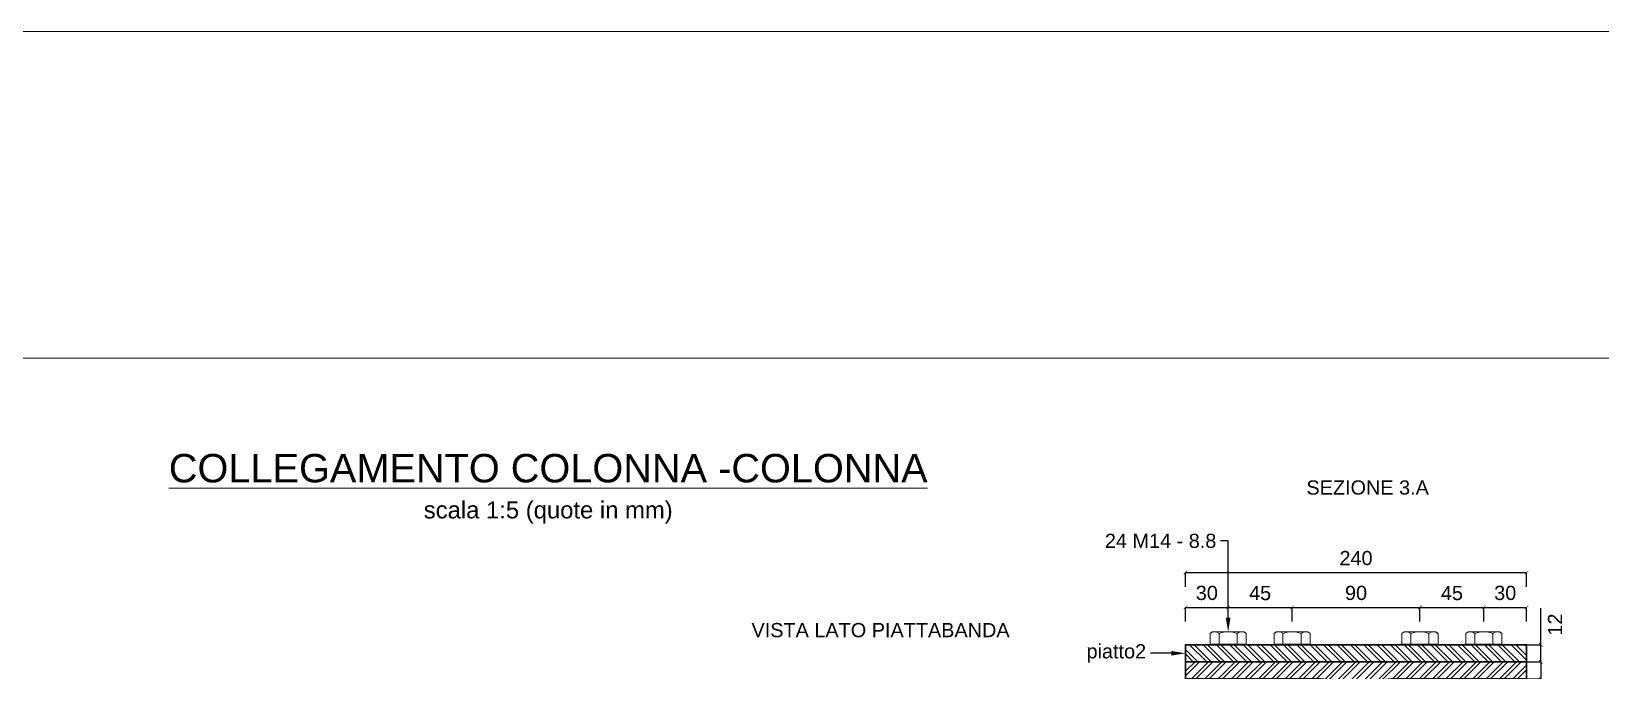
# Model space of a CAD drawing. Header units: millimetres. Extents: x 1415 to 3549, y 2194 to 4677.
# Drawn here: x 1783.43 to 1784.535, y 2313.97 to 2314.42 of the extents above; entities that cross this region are included whole.
import ezdxf
from ezdxf import colors
from ezdxf.entities.mleader import LeaderData, LeaderLine
from ezdxf.math import Vec2, Vec3

# ---------------------------------------------------------------- set-up
doc = ezdxf.new("R2010")
doc.units = ezdxf.units.MM
doc.linetypes.add('DASHDOT', pattern=[1, 0.5, -0.25, 0, -0.25])
doc.layers.get('0').update_dxf_attribs({"plot": 0})
for name, color, linetype, lineweight in [('bulloni', 170, 'Continuous', 15), ('Layer3', 7, 'Continuous', 15), ('Layer4', 7, 'Continuous', 15), ('quote', 252, 'Continuous', 5), ('sezionato particolari', 7, 'Continuous', 30)]:
    doc.layers.add(name, color=color, linetype=linetype, lineweight=lineweight)
doc.layers.add('retini', color=7, linetype='DASHDOT', lineweight=9, true_color=0x636466)
doc.styles.get("Standard").update_dxf_attribs({"font": 'arial.ttf'})
doc.dimstyles.new('quote acciaio', dxfattribs={"dimtxt": 0.01, "dimasz": 0.0025, "dimexe": 0, "dimexo": 0, "dimgap": 0.005, "dimtad": 2, "dimdec": 0, "dimlfac": 1000, "dimzin": 0, "dimdsep": 46, "dimtxsty": 'Standard', "dimblk": 'ARCHTICK', "dimcen": 0, "dimclre": 252, "dimadec": 0, "dimazin": 0, "dimtfac": 1, "dimtdec": 0, "dimtofl": 0, "dimtmove": 0, "dimatfit": 3, "dimfxl": 0.01, "dimfxlon": 1, "dimtolj": 1, "dimtzin": 0, "dimarcsym": 0})

# ---------------------------------------------------------------- blocks, each defined once
blk = doc.blocks.new('_ArchTick')
at = {"color": 0, "linetype": 'ByBlock', "const_width": 0.15}
blk.add_lwpolyline([(-0.5, -0.5), (0.5, 0.5)], dxfattribs=at)
blk = doc.blocks.new('*D599')
at = {"layer": 'Defpoints', "color": 0, "transparency": 16777216}
for p in [(1784.2726, 2314.0145), (1784.2426, 2313.9882), (1784.2726, 2313.9882)]:
    blk.add_point(p, dxfattribs=at)
at = {"layer": 'quote', "color": 252, "lineweight": -2, "transparency": 16777216}
for p, q in [((1784.2426, 2314.0045), (1784.2426, 2314.0145)), ((1784.2726, 2314.0045), (1784.2726, 2314.0145))]:
    blk.add_line(p, q, dxfattribs=at)
at = {"layer": 'quote', "color": 0, "linetype": 'Continuous', "lineweight": -2, "transparency": 16777216}
blk.add_line((1784.2426, 2314.0145), (1784.2726, 2314.0145), dxfattribs=at)
at = {"layer": 'quote', "color": 0, "lineweight": -2, "transparency": 16777216, "xscale": 0.0025, "yscale": 0.0025, "zscale": 0.0025, "rotation": 180}
blk.add_blockref('_ArchTick', (1784.2426, 2314.0145), dxfattribs=at)
at = {"layer": 'quote', "color": 0, "lineweight": -2, "transparency": 16777216, "xscale": 0.0025, "yscale": 0.0025, "zscale": 0.0025}
blk.add_blockref('_ArchTick', (1784.2726, 2314.0145), dxfattribs=at)
at = {"layer": 'quote', "color": 0, "transparency": 16777216, "insert": (1784.2576, 2314.0246), "char_height": 0.01, "attachment_point": 5}
blk.add_mtext('\\A1;30', dxfattribs=at)
blk = doc.blocks.new('*D600')
at = {"layer": 'Defpoints', "color": 0, "transparency": 16777216}
for p in [(1784.3176, 2314.0145), (1784.2726, 2313.9882), (1784.3176, 2313.9882)]:
    blk.add_point(p, dxfattribs=at)
at = {"layer": 'quote', "color": 252, "lineweight": -2, "transparency": 16777216}
for p, q in [((1784.2726, 2314.0045), (1784.2726, 2314.0145)), ((1784.3176, 2314.0045), (1784.3176, 2314.0145))]:
    blk.add_line(p, q, dxfattribs=at)
at = {"layer": 'quote', "color": 0, "linetype": 'Continuous', "lineweight": -2, "transparency": 16777216}
blk.add_line((1784.2726, 2314.0145), (1784.3176, 2314.0145), dxfattribs=at)
at = {"layer": 'quote', "color": 0, "lineweight": -2, "transparency": 16777216, "xscale": 0.0025, "yscale": 0.0025, "zscale": 0.0025, "rotation": 180}
blk.add_blockref('_ArchTick', (1784.2726, 2314.0145), dxfattribs=at)
at = {"layer": 'quote', "color": 0, "lineweight": -2, "transparency": 16777216, "xscale": 0.0025, "yscale": 0.0025, "zscale": 0.0025}
blk.add_blockref('_ArchTick', (1784.3176, 2314.0145), dxfattribs=at)
at = {"layer": 'quote', "color": 0, "transparency": 16777216, "insert": (1784.2951, 2314.0245), "char_height": 0.01, "attachment_point": 5}
blk.add_mtext('\\A1;45', dxfattribs=at)
blk = doc.blocks.new('*D601')
at = {"layer": 'Defpoints', "color": 0, "transparency": 16777216}
for p in [(1784.4076, 2314.0145), (1784.3176, 2313.9887), (1784.4076, 2313.9887)]:
    blk.add_point(p, dxfattribs=at)
at = {"layer": 'quote', "color": 252, "lineweight": -2, "transparency": 16777216}
for p, q in [((1784.3176, 2314.0045), (1784.3176, 2314.0145)), ((1784.4076, 2314.0045), (1784.4076, 2314.0145))]:
    blk.add_line(p, q, dxfattribs=at)
at = {"layer": 'quote', "color": 0, "linetype": 'Continuous', "lineweight": -2, "transparency": 16777216}
blk.add_line((1784.3176, 2314.0145), (1784.4076, 2314.0145), dxfattribs=at)
at = {"layer": 'quote', "color": 0, "lineweight": -2, "transparency": 16777216, "xscale": 0.0025, "yscale": 0.0025, "zscale": 0.0025, "rotation": 180}
blk.add_blockref('_ArchTick', (1784.3176, 2314.0145), dxfattribs=at)
at = {"layer": 'quote', "color": 0, "lineweight": -2, "transparency": 16777216, "xscale": 0.0025, "yscale": 0.0025, "zscale": 0.0025}
blk.add_blockref('_ArchTick', (1784.4076, 2314.0145), dxfattribs=at)
at = {"layer": 'quote', "color": 0, "transparency": 16777216, "insert": (1784.3626, 2314.0246), "char_height": 0.01, "attachment_point": 5}
blk.add_mtext('\\A1;90', dxfattribs=at)
blk = doc.blocks.new('*D602')
at = {"layer": 'Defpoints', "color": 0, "transparency": 16777216}
for p in [(1784.4526, 2314.0145), (1784.4076, 2313.9972), (1784.4526, 2313.9972)]:
    blk.add_point(p, dxfattribs=at)
at = {"layer": 'quote', "color": 252, "lineweight": -2, "transparency": 16777216}
for p, q in [((1784.4076, 2314.0045), (1784.4076, 2314.0145)), ((1784.4526, 2314.0045), (1784.4526, 2314.0145))]:
    blk.add_line(p, q, dxfattribs=at)
at = {"layer": 'quote', "color": 0, "linetype": 'Continuous', "lineweight": -2, "transparency": 16777216}
blk.add_line((1784.4076, 2314.0145), (1784.4526, 2314.0145), dxfattribs=at)
at = {"layer": 'quote', "color": 0, "lineweight": -2, "transparency": 16777216, "xscale": 0.0025, "yscale": 0.0025, "zscale": 0.0025, "rotation": 180}
blk.add_blockref('_ArchTick', (1784.4076, 2314.0145), dxfattribs=at)
at = {"layer": 'quote', "color": 0, "lineweight": -2, "transparency": 16777216, "xscale": 0.0025, "yscale": 0.0025, "zscale": 0.0025}
blk.add_blockref('_ArchTick', (1784.4526, 2314.0145), dxfattribs=at)
at = {"layer": 'quote', "color": 0, "transparency": 16777216, "insert": (1784.4301, 2314.0245), "char_height": 0.01, "attachment_point": 5}
blk.add_mtext('\\A1;45', dxfattribs=at)
blk = doc.blocks.new('*D603')
at = {"layer": 'Defpoints', "color": 0, "transparency": 16777216}
for p in [(1784.4826, 2314.0145), (1784.4526, 2313.9887), (1784.4826, 2313.9882)]:
    blk.add_point(p, dxfattribs=at)
at = {"layer": 'quote', "color": 252, "lineweight": -2, "transparency": 16777216}
for p, q in [((1784.4526, 2314.0045), (1784.4526, 2314.0145)), ((1784.4826, 2314.0045), (1784.4826, 2314.0145))]:
    blk.add_line(p, q, dxfattribs=at)
at = {"layer": 'quote', "color": 0, "linetype": 'Continuous', "lineweight": -2, "transparency": 16777216}
blk.add_line((1784.4526, 2314.0145), (1784.4826, 2314.0145), dxfattribs=at)
at = {"layer": 'quote', "color": 0, "lineweight": -2, "transparency": 16777216, "xscale": 0.0025, "yscale": 0.0025, "zscale": 0.0025, "rotation": 180}
blk.add_blockref('_ArchTick', (1784.4526, 2314.0145), dxfattribs=at)
at = {"layer": 'quote', "color": 0, "lineweight": -2, "transparency": 16777216, "xscale": 0.0025, "yscale": 0.0025, "zscale": 0.0025}
blk.add_blockref('_ArchTick', (1784.4826, 2314.0145), dxfattribs=at)
at = {"layer": 'quote', "color": 0, "transparency": 16777216, "insert": (1784.4676, 2314.0246), "char_height": 0.01, "attachment_point": 5}
blk.add_mtext('\\A1;30', dxfattribs=at)
blk = doc.blocks.new('*D573')
at = {"layer": 'Defpoints', "color": 0, "transparency": 16777216}
for p in [(1784.4826, 2314.039), (1784.2426, 2313.9882), (1784.4826, 2313.9882)]:
    blk.add_point(p, dxfattribs=at)
at = {"layer": 'quote', "color": 252, "lineweight": -2, "transparency": 16777216}
for p, q in [((1784.2426, 2314.029), (1784.2426, 2314.039)), ((1784.4826, 2314.029), (1784.4826, 2314.039))]:
    blk.add_line(p, q, dxfattribs=at)
at = {"layer": 'quote', "color": 0, "linetype": 'Continuous', "lineweight": -2, "transparency": 16777216}
blk.add_line((1784.2426, 2314.039), (1784.4826, 2314.039), dxfattribs=at)
at = {"layer": 'quote', "color": 0, "lineweight": -2, "transparency": 16777216, "xscale": 0.0025, "yscale": 0.0025, "zscale": 0.0025, "rotation": 180}
blk.add_blockref('_ArchTick', (1784.2426, 2314.039), dxfattribs=at)
at = {"layer": 'quote', "color": 0, "lineweight": -2, "transparency": 16777216, "xscale": 0.0025, "yscale": 0.0025, "zscale": 0.0025}
blk.add_blockref('_ArchTick', (1784.4826, 2314.039), dxfattribs=at)
at = {"layer": 'quote', "color": 0, "transparency": 16777216, "insert": (1784.3626, 2314.0491), "char_height": 0.01, "attachment_point": 5}
blk.add_mtext('\\A1;240', dxfattribs=at)
blk = doc.blocks.new('*D604')
at = {"layer": 'Defpoints', "color": 0, "transparency": 16777216}
for p in [(1784.4926, 2313.9761), (1784.2525, 2313.9642), (1784.4926, 2313.9642)]:
    blk.add_point(p, dxfattribs=at)
at = {"layer": 'quote', "color": 0, "linetype": 'Continuous', "lineweight": -2, "transparency": 16777216}
for p, q in [((1784.4926, 2313.9761), (1784.4926, 2313.9642)), ((1784.4926, 2313.9642), (1784.4926, 2313.9385))]:
    blk.add_line(p, q, dxfattribs=at)
at = {"layer": 'quote', "color": 252, "lineweight": -2, "transparency": 16777216}
blk.add_line((1784.4826, 2313.9642), (1784.4926, 2313.9642), dxfattribs=at)
at = {"layer": 'quote', "color": 0, "lineweight": -2, "transparency": 16777216, "xscale": 0.0025, "yscale": 0.0025, "zscale": 0.0025}
for p, rotation in [((1784.4926, 2313.9761), 90), ((1784.4926, 2313.9642), 270)]:
    blk.add_blockref('_ArchTick', p, dxfattribs=dict(at, rotation=rotation))
at = {"layer": 'quote', "color": 0, "transparency": 16777216, "insert": (1784.5026, 2313.9501), "char_height": 0.01, "attachment_point": 5, "rotation": 90}
blk.add_mtext('\\A1;12', dxfattribs=at)
blk = doc.blocks.new('*D579')
at = {"layer": 'Defpoints', "color": 0, "transparency": 16777216}
for p in [(1784.2426, 2313.9882), (1784.4926, 2313.9882), (1784.2426, 2313.9762)]:
    blk.add_point(p, dxfattribs=at)
at = {"layer": 'quote', "color": 0, "linetype": 'Continuous', "lineweight": -2, "transparency": 16777216}
for p, q in [((1784.4926, 2313.9882), (1784.4926, 2314.014)), ((1784.4926, 2313.9762), (1784.4926, 2313.9882))]:
    blk.add_line(p, q, dxfattribs=at)
at = {"layer": 'quote', "color": 252, "lineweight": -2, "transparency": 16777216}
for p, q in [((1784.4826, 2313.9882), (1784.4926, 2313.9882)), ((1784.4826, 2313.9762), (1784.4926, 2313.9762))]:
    blk.add_line(p, q, dxfattribs=at)
at = {"layer": 'quote', "color": 0, "lineweight": -2, "transparency": 16777216, "xscale": 0.0025, "yscale": 0.0025, "zscale": 0.0025}
for p, rotation in [((1784.4926, 2313.9882), 90), ((1784.4926, 2313.9762), 270)]:
    blk.add_blockref('_ArchTick', p, dxfattribs=dict(at, rotation=rotation))
at = {"layer": 'quote', "color": 0, "transparency": 16777216, "insert": (1784.5026, 2314.0024), "char_height": 0.01, "attachment_point": 5, "rotation": 90}
blk.add_mtext('\\A1;12', dxfattribs=at)

msp = doc.modelspace()

# ---------------------------------------------------------------- hatches: boundary and pattern name
at = {"layer": 'retini', "transparency": 33554687}
h = msp.add_hatch(dxfattribs=at)
h.set_pattern_fill('ANSI32', color=256, scale=0.0007, angle=90)
h.set_pattern_definition([(135, (0, 0), (-0.004714634464, -0.004714634464), []), (135, (2e-19, 0.003143), (-0.004714634464, -0.004714634464), [])])
h.paths.add_polyline_path([(1784.4826, 2313.9762), (1784.4826, 2313.9882), (1784.2426, 2313.9882), (1784.2426, 2313.9762)])
h.paths.add_polyline_path([(1784.4826, 2313.7342), (1784.4826, 2313.7462), (1784.2426, 2313.7462), (1784.2426, 2313.7342)])
h = msp.add_hatch(dxfattribs=at)
h.set_pattern_fill('ANSI32', color=256, scale=0.0007)
h.set_pattern_definition([(45, (0, 0), (-0.004714634464, 0.004714634464), []), (45, (0.003143, 0), (-0.004714634464, 0.004714634464), [])])
h.paths.add_polyline_path([(1784.4826, 2313.9762), (1784.2426, 2313.9762), (1784.2426, 2313.9642), (1784.3378, 2313.9642, -0.414214), (1784.3588, 2313.9432), (1784.3588, 2313.7792, -0.414214), (1784.3378, 2313.7582), (1784.2426, 2313.7582), (1784.2426, 2313.7462), (1784.4826, 2313.7462), (1784.4826, 2313.7582), (1784.3873, 2313.7582, -0.414214), (1784.3663, 2313.7792), (1784.3663, 2313.9432, -0.414214), (1784.3873, 2313.9642), (1784.4826, 2313.9642)])

# ---------------------------------------------------------------- linework, layer by layer
at = {"layer": 'bulloni'}
for p, q in [((1784.2614, 2313.9972), (1784.2599, 2313.9961)), ((1784.2599, 2313.9961), (1784.2599, 2313.9887)), ((1784.2853, 2313.9887), (1784.2599, 2313.9887)), ((1784.2838, 2313.9972), (1784.2614, 2313.9972)), ((1784.2625, 2313.9887), (1784.2625, 2313.9882)), ((1784.2827, 2313.9882), (1784.2625, 2313.9882)), ((1784.2662, 2313.9887), (1784.2662, 2313.9961)), ((1784.2789, 2313.9961), (1784.2789, 2313.9887)), ((1784.2827, 2313.9887), (1784.2827, 2313.9882)), ((1784.2838, 2313.9972), (1784.2853, 2313.9961)), ((1784.2853, 2313.9961), (1784.2853, 2313.9887)), ((1784.3064, 2313.9972), (1784.3049, 2313.9961)), ((1784.3049, 2313.9961), (1784.3049, 2313.9887)), ((1784.3303, 2313.9887), (1784.3049, 2313.9887)), ((1784.3288, 2313.9972), (1784.3064, 2313.9972)), ((1784.3075, 2313.9887), (1784.3075, 2313.9882)), ((1784.3277, 2313.9882), (1784.3075, 2313.9882)), ((1784.3112, 2313.9887), (1784.3112, 2313.9961)), ((1784.3239, 2313.9961), (1784.3239, 2313.9887)), ((1784.3277, 2313.9887), (1784.3277, 2313.9882)), ((1784.3288, 2313.9972), (1784.3303, 2313.9961)), ((1784.3303, 2313.9961), (1784.3303, 2313.9887)), ((1784.3964, 2313.9972), (1784.3949, 2313.9961)), ((1784.3949, 2313.9961), (1784.3949, 2313.9887)), ((1784.4203, 2313.9887), (1784.3949, 2313.9887)), ((1784.4188, 2313.9972), (1784.3964, 2313.9972)), ((1784.3975, 2313.9887), (1784.3975, 2313.9882)), ((1784.4177, 2313.9882), (1784.3975, 2313.9882)), ((1784.4012, 2313.9887), (1784.4012, 2313.9961)), ((1784.4139, 2313.9961), (1784.4139, 2313.9887)), ((1784.4177, 2313.9887), (1784.4177, 2313.9882)), ((1784.4188, 2313.9972), (1784.4203, 2313.9961)), ((1784.4203, 2313.9961), (1784.4203, 2313.9887)), ((1784.4414, 2313.9972), (1784.4399, 2313.9961)), ((1784.4399, 2313.9961), (1784.4399, 2313.9887)), ((1784.4653, 2313.9887), (1784.4399, 2313.9887)), ((1784.4638, 2313.9972), (1784.4414, 2313.9972)), ((1784.4425, 2313.9887), (1784.4425, 2313.9882)), ((1784.4627, 2313.9882), (1784.4425, 2313.9882)), ((1784.4462, 2313.9887), (1784.4462, 2313.9961)), ((1784.4589, 2313.9961), (1784.4589, 2313.9887)), ((1784.4627, 2313.9887), (1784.4627, 2313.9882)), ((1784.4638, 2313.9972), (1784.4653, 2313.9961)), ((1784.4653, 2313.9961), (1784.4653, 2313.9887))]:
    msp.add_line(p, q, dxfattribs=at)
for centre, radius, start, end in [((1784.2631, 2313.9923), 0.00495, 50.1295, 129.8705), ((1784.2726, 2313.9792), 0.0181, 69.4427, 110.5573), ((1784.2821, 2313.9923), 0.00495, 50.1295, 129.8705), ((1784.3081, 2313.9923), 0.00495, 50.1295, 129.8705), ((1784.3176, 2313.9792), 0.0181, 69.4427, 110.5573), ((1784.3271, 2313.9923), 0.00495, 50.1295, 129.8705), ((1784.3981, 2313.9923), 0.00495, 50.1295, 129.8705), ((1784.4076, 2313.9792), 0.0181, 69.4427, 110.5573), ((1784.4171, 2313.9923), 0.00495, 50.1295, 129.8705), ((1784.4431, 2313.9923), 0.00495, 50.1295, 129.8705), ((1784.4526, 2313.9792), 0.0181, 69.4427, 110.5573), ((1784.4621, 2313.9923), 0.00495, 50.1295, 129.8705)]:
    msp.add_arc(centre, radius, start, end, dxfattribs=at)
at = {"layer": 'Layer3'}
for points in [[(1781.9116, 2314.1897), (1784.955, 2314.1897), (1784.955, 2312.2092), (1781.9116, 2312.2092)], [(1783.3966, 2314.1897), (1784.955, 2314.1897), (1784.955, 2313.1397), (1783.3966, 2313.1397)]]:
    msp.add_lwpolyline(points, close=True, dxfattribs=at)
at = {"layer": 'sezionato particolari'}
msp.add_lwpolyline([(1784.2426, 2313.9762), (1784.2426, 2313.9882), (1784.4826, 2313.9882), (1784.4826, 2313.9762)], dxfattribs=at)
msp.add_lwpolyline([(1784.2426, 2313.9762), (1784.4826, 2313.9762), (1784.4826, 2313.9642), (1784.3873, 2313.9642, 0.414214), (1784.3663, 2313.9432), (1784.3663, 2313.7792, 0.414214), (1784.3873, 2313.7582), (1784.4826, 2313.7582), (1784.4826, 2313.7462), (1784.2426, 2313.7462), (1784.2426, 2313.7582), (1784.3378, 2313.7582, 0.414214), (1784.3588, 2313.7792), (1784.3588, 2313.9432, 0.414214), (1784.3378, 2313.9642), (1784.2426, 2313.9642)], format="xyb", close=True, dxfattribs=at)

# ---------------------------------------------------------------- texts
at = {"layer": 'Layer4', "char_height": 0.01, "attachment_point": 1}
for s, width, insert in [('SEZIONE 3.A', 40.648423, (1784.3277, 2314.1038)), ('VISTA LATO PIATTABANDA', 0.2219, (1783.9372, 2314.0035))]:
    msp.add_mtext_dynamic_manual_height_columns(s, width=width, gutter_width=12.5, heights=[0], dxfattribs=dict(at, insert=insert))

# ---------------------------------------------------------------- dimensions: what is measured, and where the dimension line sits
at = {"layer": 'quote'}
for base, p1, p2, picture, middle in [((1784.4826, 2314.039), (1784.2426, 2313.9882), (1784.4826, 2313.9882), '*D573', (1784.3626, 2314.0491)), ((1784.2726, 2314.0145), (1784.2426, 2313.9882), (1784.2726, 2313.9882), '*D599', (1784.2576, 2314.0246)), ((1784.3176, 2314.0145), (1784.2726, 2313.9882), (1784.3176, 2313.9882), '*D600', (1784.2951, 2314.0245)), ((1784.4076, 2314.0145), (1784.3176, 2313.9887), (1784.4076, 2313.9887), '*D601', (1784.3626, 2314.0246)), ((1784.4526, 2314.0145), (1784.4076, 2313.9972), (1784.4526, 2313.9972), '*D602', (1784.4301, 2314.0245)), ((1784.4826, 2314.0145), (1784.4526, 2313.9887), (1784.4826, 2313.9882), '*D603', (1784.4676, 2314.0246))]:
    dim = msp.add_linear_dim(base=base, p1=p1, p2=p2, dimstyle='quote acciaio', dxfattribs=at)
    dim.commit()
    dim.dimension.update_dxf_attribs({"geometry": picture, "text_midpoint": middle})
for base, p1, p2, angle, picture, middle in [((1784.4926, 2313.9882), (1784.2426, 2313.9762), (1784.2426, 2313.9882), 270, '*D579', (1784.5026, 2314.0024)), ((1784.4926, 2313.9642), (1784.4926, 2313.9761), (1784.2525, 2313.9642), 90, '*D604', (1784.5026, 2313.9501))]:
    dim = msp.add_linear_dim(base=base, p1=p1, p2=p2, angle=angle, dimstyle='quote acciaio', dxfattribs=at)
    dim.commit()
    dim.dimension.update_dxf_attribs({"geometry": picture, "text_midpoint": middle})

# ---------------------------------------------------------------- leaders
ml = msp.add_multileader_mtext('Standard', dxfattribs=at)
ml.set_content('piatto2 ', color=256)
ml.set_leader_properties()
ml.build(insert=Vec2(0, 0))
ml.multileader.update_dxf_attribs({"dogleg_length": 0.03, "arrow_head_size": 0.01})
ctx = ml.context
ctx.base_point, ctx.char_height, ctx.arrow_head_size, ctx.landing_gap_size, ctx.plane_origin = Vec3(1784.1716, 2313.9822), 0.01, 0.01, 0.003, Vec3(1784.251, 2313.9084)
ctx.text_align_type = 2
notes = []
notes.append((ctx, [(0, (1, 1, 0), (1784.2256, 2313.9822), (-1, 0), 0.0077, [(0, [(1784.2426, 2313.9822), (1784.2256, 2313.9822)], 0, [])])]))
ctx.mtext.insert, ctx.mtext.alignment, ctx.mtext.flow_direction = Vec3(1784.2149, 2313.9886), 3, 5
for ctx, leaders in notes:
    for number, flags, end, landing, length, lines in leaders:
        leader = LeaderData()
        leader.index, (leader.has_last_leader_line, leader.has_dogleg_vector, leader.attachment_direction) = number, flags
        leader.last_leader_point, leader.dogleg_vector, leader.dogleg_length = Vec3(end), Vec3(landing), length
        for number, points, colour, breaks in lines:
            line = LeaderLine()
            line.index, line.vertices, line.color, line.breaks = number, Vec3.list(points), colors.encode_raw_color(colour), breaks
            leader.lines.append(line)
        ctx.leaders.append(leader)

# ---------------------------------------------------------------- next in the draw order: texts
at = {"layer": 'Layer4', "insert": (1783.3468, 2314.1224), "char_height": 0.02, "attachment_point": 1, "bg_fill": 2}
msp.add_mtext_dynamic_manual_height_columns('\\pxqc;{\\LCOLLEGAMENTO COLONNA -COLONNA\\P\\H0.6x;\\lscala 1:5 (quote in mm)}', width=0.894743, gutter_width=12.5, heights=[0], dxfattribs=at)

# ---------------------------------------------------------------- next in the draw order: linework, layer by layer
at = {"layer": 'Layer4'}
msp.add_lwpolyline([(1791.9107, 2314.4196), (1781.6951, 2314.4196), (1781.6951, 2311.9815), (1791.9107, 2311.9815)], close=True, dxfattribs=at)

# ---------------------------------------------------------------- next in the draw order: leaders
at = {"layer": 'quote'}
ml = msp.add_multileader_mtext('Standard', dxfattribs=at)
ml.set_content('24 M14 - 8.8', color=256)
ml.set_leader_properties()
ml.build(insert=Vec2(0, 0))
ml.multileader.update_dxf_attribs({"dogleg_length": 0.03, "arrow_head_size": 0.01})
ctx = ml.context
ctx.base_point, ctx.char_height, ctx.arrow_head_size, ctx.landing_gap_size, ctx.plane_origin = Vec3(1784.1839, 2314.0612), 0.01, 0.01, 0.003, Vec3(1784.4526, 2313.7252)
ctx.text_align_type = 2
notes = []
notes.append((ctx, [(1, (1, 1, 0), (1784.2726, 2314.0612), (-1, 0), 0.00525, [(1, [(1784.2726, 2313.9972)], 0, [])])]))
ctx.mtext.insert, ctx.mtext.alignment, ctx.mtext.flow_direction = Vec3(1784.2643, 2314.0663), 3, 5
for ctx, leaders in notes:
    for number, flags, end, landing, length, lines in leaders:
        leader = LeaderData()
        leader.index, (leader.has_last_leader_line, leader.has_dogleg_vector, leader.attachment_direction) = number, flags
        leader.last_leader_point, leader.dogleg_vector, leader.dogleg_length = Vec3(end), Vec3(landing), length
        for number, points, colour, breaks in lines:
            line = LeaderLine()
            line.index, line.vertices, line.color, line.breaks = number, Vec3.list(points), colors.encode_raw_color(colour), breaks
            leader.lines.append(line)
        ctx.leaders.append(leader)

doc.saveas('drawing.dxf')
